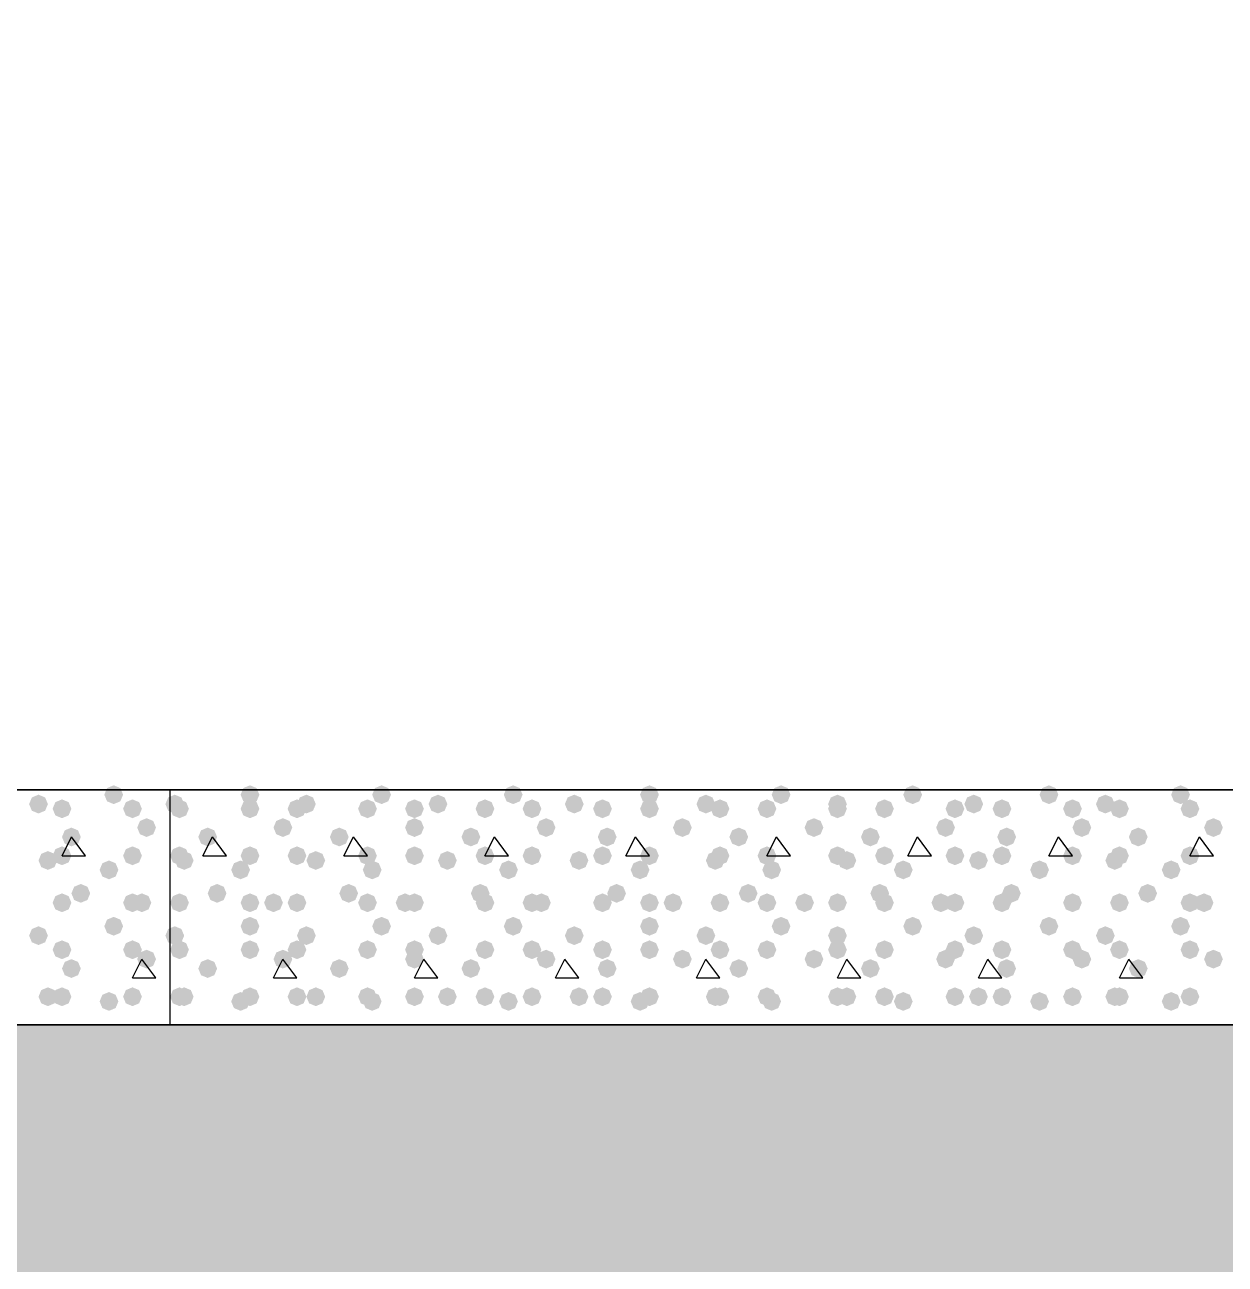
# Model space of a CAD drawing. Header units: millimetres. Extents: x 0 to 420, y 0 to 297.
# Drawn here: x 216.79 to 227.61, y 160.11 to 171.27 of the extents above; entities that cross this region are included whole.
import ezdxf

# ---------------------------------------------------------------- set-up
doc = ezdxf.new("R2010")
doc.units = ezdxf.units.MM
doc.layers.get('0').update_dxf_attribs({"linetype": 'CONTINUOUS'})

msp = doc.modelspace()

# ---------------------------------------------------------------- hatches: boundary and pattern name
at = {"true_color": 0x000007}
for points in [[(217.678, 164.338), (217.653129, 164.278204), (217.593333, 164.253333), (217.533537, 164.278204), (217.508667, 164.338), (217.533537, 164.397796), (217.593333, 164.422667), (217.653129, 164.397796)], [(217.000667, 164.253333), (216.975796, 164.193537), (216.916, 164.168667), (216.856204, 164.193537), (216.831333, 164.253333), (216.856204, 164.313129), (216.916, 164.338), (216.975796, 164.313129)], [(217.212333, 164.211), (217.187462, 164.151204), (217.127667, 164.126333), (217.067871, 164.151204), (217.043, 164.211), (217.067871, 164.270796), (217.127667, 164.295667), (217.187462, 164.270796)], [(217.847333, 164.211), (217.822462, 164.151204), (217.762667, 164.126333), (217.702871, 164.151204), (217.678, 164.211), (217.702871, 164.270796), (217.762667, 164.295667), (217.822462, 164.270796)], [(217.974333, 164.041667), (217.949462, 163.981871), (217.889667, 163.957), (217.829871, 163.981871), (217.805, 164.041667), (217.829871, 164.101462), (217.889667, 164.126333), (217.949462, 164.101463)], [(217.297, 163.957), (217.272129, 163.897204), (217.212333, 163.872333), (217.152537, 163.897204), (217.127667, 163.957), (217.152537, 164.016796), (217.212333, 164.041667), (217.272129, 164.016796)], [(217.085333, 163.745333), (217.060462, 163.685537), (217.000667, 163.660667), (216.940871, 163.685537), (216.916, 163.745333), (216.940871, 163.805129), (217.000667, 163.83), (217.060462, 163.805129)], [(217.212333, 163.787667), (217.187462, 163.727871), (217.127667, 163.703), (217.067871, 163.727871), (217.043, 163.787667), (217.067871, 163.847462), (217.127667, 163.872333), (217.187462, 163.847463)], [(217.847333, 163.787667), (217.822462, 163.727871), (217.762667, 163.703), (217.702871, 163.727871), (217.678, 163.787667), (217.702871, 163.847462), (217.762667, 163.872333), (217.822462, 163.847463)], [(217.635667, 163.660667), (217.610796, 163.600871), (217.551, 163.576), (217.491204, 163.600871), (217.466333, 163.660667), (217.491204, 163.720462), (217.551, 163.745333), (217.610796, 163.720463)], [(217.381667, 163.449), (217.356796, 163.389204), (217.297, 163.364333), (217.237204, 163.389204), (217.212333, 163.449), (217.237204, 163.508796), (217.297, 163.533667), (217.356796, 163.508796)], [(217.212333, 163.364333), (217.187462, 163.304537), (217.127667, 163.279667), (217.067871, 163.304537), (217.043, 163.364333), (217.067871, 163.424129), (217.127667, 163.449), (217.187462, 163.424129)], [(217.847333, 163.364333), (217.822462, 163.304537), (217.762667, 163.279667), (217.702871, 163.304537), (217.678, 163.364333), (217.702871, 163.424129), (217.762667, 163.449), (217.822462, 163.424129)], [(217.932, 163.364333), (217.907129, 163.304537), (217.847333, 163.279667), (217.787537, 163.304537), (217.762667, 163.364333), (217.787537, 163.424129), (217.847333, 163.449), (217.907129, 163.424129)], [(217.000667, 163.068), (216.975796, 163.008204), (216.916, 162.983333), (216.856204, 163.008204), (216.831333, 163.068), (216.856204, 163.127796), (216.916, 163.152667), (216.975796, 163.127796)], [(217.678, 163.152667), (217.653129, 163.092871), (217.593333, 163.068), (217.533537, 163.092871), (217.508667, 163.152667), (217.533537, 163.212462), (217.593333, 163.237333), (217.653129, 163.212463)], [(217.212333, 162.941), (217.187462, 162.881204), (217.127667, 162.856333), (217.067871, 162.881204), (217.043, 162.941), (217.067871, 163.000796), (217.127667, 163.025667), (217.187462, 163.000796)], [(217.847333, 162.941), (217.822462, 162.881204), (217.762667, 162.856333), (217.702871, 162.881204), (217.678, 162.941), (217.702871, 163.000796), (217.762667, 163.025667), (217.822462, 163.000796)], [(217.974333, 162.856333), (217.949462, 162.796537), (217.889667, 162.771667), (217.829871, 162.796537), (217.805, 162.856333), (217.829871, 162.916129), (217.889667, 162.941), (217.949462, 162.916129)], [(217.297, 162.771667), (217.272129, 162.711871), (217.212333, 162.687), (217.152537, 162.711871), (217.127667, 162.771667), (217.152537, 162.831462), (217.212333, 162.856333), (217.272129, 162.831463)], [(217.085333, 162.517667), (217.060462, 162.457871), (217.000667, 162.433), (216.940871, 162.457871), (216.916, 162.517667), (216.940871, 162.577462), (217.000667, 162.602333), (217.060462, 162.577463)], [(217.212333, 162.517667), (217.187462, 162.457871), (217.127667, 162.433), (217.067871, 162.457871), (217.043, 162.517667), (217.067871, 162.577462), (217.127667, 162.602333), (217.187462, 162.577463)], [(217.847333, 162.517667), (217.822462, 162.457871), (217.762667, 162.433), (217.702871, 162.457871), (217.678, 162.517667), (217.702871, 162.577462), (217.762667, 162.602333), (217.822462, 162.577463)], [(217.635667, 162.475333), (217.610796, 162.415537), (217.551, 162.390667), (217.491204, 162.415537), (217.466333, 162.475333), (217.491204, 162.535129), (217.551, 162.56), (217.610796, 162.535129)]]:
    msp.add_hatch(color=0, dxfattribs=at).paths.add_polyline_path(points, flags=0)
at = {"true_color": 0x000008}
for points in [[(218.905667, 164.338), (218.880796, 164.278204), (218.821, 164.253333), (218.761204, 164.278204), (218.736333, 164.338), (218.761204, 164.397796), (218.821, 164.422667), (218.880796, 164.397796)], [(220.091, 164.338), (220.066129, 164.278204), (220.006333, 164.253333), (219.946538, 164.278204), (219.921667, 164.338), (219.946537, 164.397796), (220.006333, 164.422667), (220.066129, 164.397796)], [(221.276333, 164.338), (221.251462, 164.278204), (221.191667, 164.253333), (221.131871, 164.278204), (221.107, 164.338), (221.131871, 164.397796), (221.191667, 164.422667), (221.251462, 164.397796)], [(222.504, 164.338), (222.479129, 164.278204), (222.419333, 164.253333), (222.359537, 164.278204), (222.334667, 164.338), (222.359537, 164.397796), (222.419333, 164.422667), (222.479129, 164.397796)], [(223.689333, 164.338), (223.664463, 164.278204), (223.604667, 164.253333), (223.544871, 164.278204), (223.52, 164.338), (223.544871, 164.397796), (223.604667, 164.422667), (223.664462, 164.397796)], [(224.874667, 164.338), (224.849796, 164.278204), (224.79, 164.253333), (224.730204, 164.278204), (224.705333, 164.338), (224.730204, 164.397796), (224.79, 164.422667), (224.849796, 164.397796)], [(226.102333, 164.338), (226.077462, 164.278204), (226.017667, 164.253333), (225.957871, 164.278204), (225.933, 164.338), (225.957871, 164.397796), (226.017667, 164.422667), (226.077462, 164.397796)], [(227.287667, 164.338), (227.262796, 164.278204), (227.203, 164.253333), (227.143204, 164.278204), (227.118333, 164.338), (227.143204, 164.397796), (227.203, 164.422667), (227.262796, 164.397796)], [(218.228333, 164.253333), (218.203463, 164.193537), (218.143667, 164.168667), (218.083871, 164.193537), (218.059, 164.253333), (218.083871, 164.313129), (218.143667, 164.338), (218.203462, 164.313129)], [(218.270667, 164.211), (218.245796, 164.151204), (218.186, 164.126333), (218.126204, 164.151204), (218.101333, 164.211), (218.126204, 164.270796), (218.186, 164.295667), (218.245796, 164.270796)], [(218.905667, 164.211), (218.880796, 164.151204), (218.821, 164.126333), (218.761204, 164.151204), (218.736333, 164.211), (218.761204, 164.270796), (218.821, 164.295667), (218.880796, 164.270796)], [(219.329, 164.211), (219.304129, 164.151204), (219.244333, 164.126333), (219.184538, 164.151204), (219.159667, 164.211), (219.184537, 164.270796), (219.244333, 164.295667), (219.304129, 164.270796)], [(219.413667, 164.253333), (219.388796, 164.193537), (219.329, 164.168667), (219.269204, 164.193537), (219.244333, 164.253333), (219.269204, 164.313129), (219.329, 164.338), (219.388796, 164.313129)], [(219.964, 164.211), (219.939129, 164.151204), (219.879333, 164.126333), (219.819538, 164.151204), (219.794667, 164.211), (219.819537, 164.270796), (219.879333, 164.295667), (219.939129, 164.270796)], [(220.387333, 164.211), (220.362462, 164.151204), (220.302667, 164.126333), (220.242871, 164.151204), (220.218, 164.211), (220.242871, 164.270796), (220.302667, 164.295667), (220.362462, 164.270796)], [(220.599, 164.253333), (220.574129, 164.193537), (220.514333, 164.168667), (220.454538, 164.193537), (220.429667, 164.253333), (220.454537, 164.313129), (220.514333, 164.338), (220.574129, 164.313129)], [(221.022333, 164.211), (220.997462, 164.151204), (220.937667, 164.126333), (220.877871, 164.151204), (220.853, 164.211), (220.877871, 164.270796), (220.937667, 164.295667), (220.997462, 164.270796)], [(221.445667, 164.211), (221.420796, 164.151204), (221.361, 164.126333), (221.301204, 164.151204), (221.276333, 164.211), (221.301204, 164.270796), (221.361, 164.295667), (221.420796, 164.270796)], [(221.826667, 164.253333), (221.801796, 164.193537), (221.742, 164.168667), (221.682204, 164.193537), (221.657333, 164.253333), (221.682204, 164.313129), (221.742, 164.338), (221.801796, 164.313129)], [(222.080667, 164.211), (222.055796, 164.151204), (221.996, 164.126333), (221.936204, 164.151204), (221.911333, 164.211), (221.936204, 164.270796), (221.996, 164.295667), (222.055796, 164.270796)], [(222.504, 164.211), (222.479129, 164.151204), (222.419333, 164.126333), (222.359537, 164.151204), (222.334667, 164.211), (222.359537, 164.270796), (222.419333, 164.295667), (222.479129, 164.270796)], [(223.012, 164.253333), (222.987129, 164.193537), (222.927333, 164.168667), (222.867538, 164.193537), (222.842667, 164.253333), (222.867537, 164.313129), (222.927333, 164.338), (222.987129, 164.313129)], [(223.139, 164.211), (223.114129, 164.151204), (223.054333, 164.126333), (222.994538, 164.151204), (222.969667, 164.211), (222.994537, 164.270796), (223.054333, 164.295667), (223.114129, 164.270796)], [(223.562333, 164.211), (223.537463, 164.151204), (223.477667, 164.126333), (223.417871, 164.151204), (223.393, 164.211), (223.417871, 164.270796), (223.477667, 164.295667), (223.537462, 164.270796)], [(224.197333, 164.253333), (224.172462, 164.193537), (224.112667, 164.168667), (224.052871, 164.193537), (224.028, 164.253333), (224.052871, 164.313129), (224.112667, 164.338), (224.172462, 164.313129)], [(224.197333, 164.211), (224.172462, 164.151204), (224.112667, 164.126333), (224.052871, 164.151204), (224.028, 164.211), (224.052871, 164.270796), (224.112667, 164.295667), (224.172462, 164.270796)], [(224.620667, 164.211), (224.595796, 164.151204), (224.536, 164.126333), (224.476204, 164.151204), (224.451333, 164.211), (224.476204, 164.270796), (224.536, 164.295667), (224.595796, 164.270796)], [(225.255667, 164.211), (225.230796, 164.151204), (225.171, 164.126333), (225.111204, 164.151204), (225.086333, 164.211), (225.111204, 164.270796), (225.171, 164.295667), (225.230796, 164.270796)], [(225.425, 164.253333), (225.400129, 164.193537), (225.340333, 164.168667), (225.280538, 164.193537), (225.255667, 164.253333), (225.280537, 164.313129), (225.340333, 164.338), (225.400129, 164.313129)], [(225.679, 164.211), (225.654129, 164.151204), (225.594333, 164.126333), (225.534538, 164.151204), (225.509667, 164.211), (225.534537, 164.270796), (225.594333, 164.295667), (225.654129, 164.270796)], [(226.314, 164.211), (226.289129, 164.151204), (226.229333, 164.126333), (226.169537, 164.151204), (226.144667, 164.211), (226.169537, 164.270796), (226.229333, 164.295667), (226.289129, 164.270796)], [(226.610333, 164.253333), (226.585462, 164.193537), (226.525667, 164.168667), (226.465871, 164.193537), (226.441, 164.253333), (226.465871, 164.313129), (226.525667, 164.338), (226.585462, 164.313129)], [(226.737333, 164.211), (226.712462, 164.151204), (226.652667, 164.126333), (226.592871, 164.151204), (226.568, 164.211), (226.592871, 164.270796), (226.652667, 164.295667), (226.712462, 164.270796)], [(227.372333, 164.211), (227.347462, 164.151204), (227.287667, 164.126333), (227.227871, 164.151204), (227.203, 164.211), (227.227871, 164.270796), (227.287667, 164.295667), (227.347462, 164.270796)], [(219.202, 164.041667), (219.177129, 163.981871), (219.117333, 163.957), (219.057538, 163.981871), (219.032667, 164.041667), (219.057537, 164.101462), (219.117333, 164.126333), (219.177129, 164.101463)], [(220.387333, 164.041667), (220.362462, 163.981871), (220.302667, 163.957), (220.242871, 163.981871), (220.218, 164.041667), (220.242871, 164.101462), (220.302667, 164.126333), (220.362462, 164.101463)], [(221.572667, 164.041667), (221.547796, 163.981871), (221.488, 163.957), (221.428204, 163.981871), (221.403333, 164.041667), (221.428204, 164.101462), (221.488, 164.126333), (221.547796, 164.101463)], [(222.800333, 164.041667), (222.775462, 163.981871), (222.715667, 163.957), (222.655871, 163.981871), (222.631, 164.041667), (222.655871, 164.101462), (222.715667, 164.126333), (222.775462, 164.101463)], [(223.985667, 164.041667), (223.960796, 163.981871), (223.901, 163.957), (223.841204, 163.981871), (223.816333, 164.041667), (223.841204, 164.101462), (223.901, 164.126333), (223.960796, 164.101463)], [(225.171, 164.041667), (225.146129, 163.981871), (225.086333, 163.957), (225.026538, 163.981871), (225.001667, 164.041667), (225.026537, 164.101462), (225.086333, 164.126333), (225.146129, 164.101463)], [(226.398667, 164.041667), (226.373796, 163.981871), (226.314, 163.957), (226.254204, 163.981871), (226.229333, 164.041667), (226.254204, 164.101462), (226.314, 164.126333), (226.373796, 164.101463)], [(227.584, 164.041667), (227.559129, 163.981871), (227.499333, 163.957), (227.439538, 163.981871), (227.414667, 164.041667), (227.439537, 164.101462), (227.499333, 164.126333), (227.559129, 164.101463)], [(218.524667, 163.957), (218.499796, 163.897204), (218.44, 163.872333), (218.380204, 163.897204), (218.355333, 163.957), (218.380204, 164.016796), (218.44, 164.041667), (218.499796, 164.016796)], [(219.71, 163.957), (219.685129, 163.897204), (219.625333, 163.872333), (219.565538, 163.897204), (219.540667, 163.957), (219.565537, 164.016796), (219.625333, 164.041667), (219.685129, 164.016796)], [(220.895333, 163.957), (220.870462, 163.897204), (220.810667, 163.872333), (220.750871, 163.897204), (220.726, 163.957), (220.750871, 164.016796), (220.810667, 164.041667), (220.870462, 164.016796)], [(222.123, 163.957), (222.098129, 163.897204), (222.038333, 163.872333), (221.978538, 163.897204), (221.953667, 163.957), (221.978537, 164.016796), (222.038333, 164.041667), (222.098129, 164.016796)], [(223.308333, 163.957), (223.283462, 163.897204), (223.223667, 163.872333), (223.163871, 163.897204), (223.139, 163.957), (223.163871, 164.016796), (223.223667, 164.041667), (223.283462, 164.016796)], [(224.493667, 163.957), (224.468796, 163.897204), (224.409, 163.872333), (224.349204, 163.897204), (224.324333, 163.957), (224.349204, 164.016796), (224.409, 164.041667), (224.468796, 164.016796)], [(225.721333, 163.957), (225.696463, 163.897204), (225.636667, 163.872333), (225.576871, 163.897204), (225.552, 163.957), (225.576871, 164.016796), (225.636667, 164.041667), (225.696462, 164.016796)], [(226.906667, 163.957), (226.881796, 163.897204), (226.822, 163.872333), (226.762204, 163.897204), (226.737333, 163.957), (226.762204, 164.016796), (226.822, 164.041667), (226.881796, 164.016796)], [(218.270667, 163.787667), (218.245796, 163.727871), (218.186, 163.703), (218.126204, 163.727871), (218.101333, 163.787667), (218.126204, 163.847462), (218.186, 163.872333), (218.245796, 163.847463)], [(218.313, 163.745333), (218.288129, 163.685537), (218.228333, 163.660667), (218.168538, 163.685537), (218.143667, 163.745333), (218.168537, 163.805129), (218.228333, 163.83), (218.288129, 163.805129)], [(218.905667, 163.787667), (218.880796, 163.727871), (218.821, 163.703), (218.761204, 163.727871), (218.736333, 163.787667), (218.761204, 163.847462), (218.821, 163.872333), (218.880796, 163.847463)], [(219.329, 163.787667), (219.304129, 163.727871), (219.244333, 163.703), (219.184538, 163.727871), (219.159667, 163.787667), (219.184537, 163.847462), (219.244333, 163.872333), (219.304129, 163.847463)], [(219.498333, 163.745333), (219.473462, 163.685537), (219.413667, 163.660667), (219.353871, 163.685537), (219.329, 163.745333), (219.353871, 163.805129), (219.413667, 163.83), (219.473462, 163.805129)], [(219.964, 163.787667), (219.939129, 163.727871), (219.879333, 163.703), (219.819538, 163.727871), (219.794667, 163.787667), (219.819537, 163.847462), (219.879333, 163.872333), (219.939129, 163.847463)], [(220.387333, 163.787667), (220.362462, 163.727871), (220.302667, 163.703), (220.242871, 163.727871), (220.218, 163.787667), (220.242871, 163.847462), (220.302667, 163.872333), (220.362462, 163.847463)], [(220.683667, 163.745333), (220.658796, 163.685537), (220.599, 163.660667), (220.539204, 163.685537), (220.514333, 163.745333), (220.539204, 163.805129), (220.599, 163.83), (220.658796, 163.805129)], [(221.022333, 163.787667), (220.997462, 163.727871), (220.937667, 163.703), (220.877871, 163.727871), (220.853, 163.787667), (220.877871, 163.847462), (220.937667, 163.872333), (220.997462, 163.847463)], [(221.445667, 163.787667), (221.420796, 163.727871), (221.361, 163.703), (221.301204, 163.727871), (221.276333, 163.787667), (221.301204, 163.847462), (221.361, 163.872333), (221.420796, 163.847463)], [(221.869, 163.745333), (221.844129, 163.685537), (221.784333, 163.660667), (221.724538, 163.685537), (221.699667, 163.745333), (221.724537, 163.805129), (221.784333, 163.83), (221.844129, 163.805129)], [(222.080667, 163.787667), (222.055796, 163.727871), (221.996, 163.703), (221.936204, 163.727871), (221.911333, 163.787667), (221.936204, 163.847462), (221.996, 163.872333), (222.055796, 163.847463)], [(222.504, 163.787667), (222.479129, 163.727871), (222.419333, 163.703), (222.359537, 163.727871), (222.334667, 163.787667), (222.359537, 163.847462), (222.419333, 163.872333), (222.479129, 163.847463)], [(223.096667, 163.745333), (223.071796, 163.685537), (223.012, 163.660667), (222.952204, 163.685537), (222.927333, 163.745333), (222.952204, 163.805129), (223.012, 163.83), (223.071796, 163.805129)], [(223.139, 163.787667), (223.114129, 163.727871), (223.054333, 163.703), (222.994538, 163.727871), (222.969667, 163.787667), (222.994537, 163.847462), (223.054333, 163.872333), (223.114129, 163.847463)], [(223.562333, 163.787667), (223.537463, 163.727871), (223.477667, 163.703), (223.417871, 163.727871), (223.393, 163.787667), (223.417871, 163.847462), (223.477667, 163.872333), (223.537462, 163.847463)], [(224.197333, 163.787667), (224.172462, 163.727871), (224.112667, 163.703), (224.052871, 163.727871), (224.028, 163.787667), (224.052871, 163.847462), (224.112667, 163.872333), (224.172462, 163.847463)], [(224.282, 163.745333), (224.257129, 163.685537), (224.197333, 163.660667), (224.137538, 163.685537), (224.112667, 163.745333), (224.137537, 163.805129), (224.197333, 163.83), (224.257129, 163.805129)], [(224.620667, 163.787667), (224.595796, 163.727871), (224.536, 163.703), (224.476204, 163.727871), (224.451333, 163.787667), (224.476204, 163.847462), (224.536, 163.872333), (224.595796, 163.847463)], [(225.255667, 163.787667), (225.230796, 163.727871), (225.171, 163.703), (225.111204, 163.727871), (225.086333, 163.787667), (225.111204, 163.847462), (225.171, 163.872333), (225.230796, 163.847463)], [(225.467333, 163.745333), (225.442462, 163.685537), (225.382667, 163.660667), (225.322871, 163.685537), (225.298, 163.745333), (225.322871, 163.805129), (225.382667, 163.83), (225.442462, 163.805129)], [(225.679, 163.787667), (225.654129, 163.727871), (225.594333, 163.703), (225.534538, 163.727871), (225.509667, 163.787667), (225.534537, 163.847462), (225.594333, 163.872333), (225.654129, 163.847463)], [(226.314, 163.787667), (226.289129, 163.727871), (226.229333, 163.703), (226.169537, 163.727871), (226.144667, 163.787667), (226.169537, 163.847462), (226.229333, 163.872333), (226.289129, 163.847463)], [(226.695, 163.745333), (226.670129, 163.685537), (226.610333, 163.660667), (226.550538, 163.685537), (226.525667, 163.745333), (226.550537, 163.805129), (226.610333, 163.83), (226.670129, 163.805129)], [(226.737333, 163.787667), (226.712462, 163.727871), (226.652667, 163.703), (226.592871, 163.727871), (226.568, 163.787667), (226.592871, 163.847462), (226.652667, 163.872333), (226.712462, 163.847463)], [(227.372333, 163.787667), (227.347462, 163.727871), (227.287667, 163.703), (227.227871, 163.727871), (227.203, 163.787667), (227.227871, 163.847462), (227.287667, 163.872333), (227.347462, 163.847463)], [(218.821, 163.660667), (218.796129, 163.600871), (218.736333, 163.576), (218.676538, 163.600871), (218.651667, 163.660667), (218.676537, 163.720462), (218.736333, 163.745333), (218.796129, 163.720463)], [(220.006333, 163.660667), (219.981462, 163.600871), (219.921667, 163.576), (219.861871, 163.600871), (219.837, 163.660667), (219.861871, 163.720462), (219.921667, 163.745333), (219.981462, 163.720463)], [(221.234, 163.660667), (221.209129, 163.600871), (221.149333, 163.576), (221.089538, 163.600871), (221.064667, 163.660667), (221.089537, 163.720462), (221.149333, 163.745333), (221.209129, 163.720463)], [(222.419333, 163.660667), (222.394463, 163.600871), (222.334667, 163.576), (222.274871, 163.600871), (222.25, 163.660667), (222.274871, 163.720462), (222.334667, 163.745333), (222.394462, 163.720463)], [(223.604667, 163.660667), (223.579796, 163.600871), (223.52, 163.576), (223.460204, 163.600871), (223.435333, 163.660667), (223.460204, 163.720462), (223.52, 163.745333), (223.579796, 163.720463)], [(224.79, 163.660667), (224.765129, 163.600871), (224.705333, 163.576), (224.645538, 163.600871), (224.620667, 163.660667), (224.645537, 163.720462), (224.705333, 163.745333), (224.765129, 163.720463)], [(226.017667, 163.660667), (225.992796, 163.600871), (225.933, 163.576), (225.873204, 163.600871), (225.848333, 163.660667), (225.873204, 163.720462), (225.933, 163.745333), (225.992796, 163.720463)], [(227.203, 163.660667), (227.178129, 163.600871), (227.118333, 163.576), (227.058538, 163.600871), (227.033667, 163.660667), (227.058537, 163.720462), (227.118333, 163.745333), (227.178129, 163.720463)], [(218.609333, 163.449), (218.584463, 163.389204), (218.524667, 163.364333), (218.464871, 163.389204), (218.44, 163.449), (218.464871, 163.508796), (218.524667, 163.533667), (218.584462, 163.508796)], [(219.794667, 163.449), (219.769796, 163.389204), (219.71, 163.364333), (219.650204, 163.389204), (219.625333, 163.449), (219.650204, 163.508796), (219.71, 163.533667), (219.769796, 163.508796)], [(220.98, 163.449), (220.955129, 163.389204), (220.895333, 163.364333), (220.835538, 163.389204), (220.810667, 163.449), (220.835537, 163.508796), (220.895333, 163.533667), (220.955129, 163.508796)], [(222.207667, 163.449), (222.182796, 163.389204), (222.123, 163.364333), (222.063204, 163.389204), (222.038333, 163.449), (222.063204, 163.508796), (222.123, 163.533667), (222.182796, 163.508796)], [(223.393, 163.449), (223.368129, 163.389204), (223.308333, 163.364333), (223.248538, 163.389204), (223.223667, 163.449), (223.248537, 163.508796), (223.308333, 163.533667), (223.368129, 163.508796)], [(224.578333, 163.449), (224.553462, 163.389204), (224.493667, 163.364333), (224.433871, 163.389204), (224.409, 163.449), (224.433871, 163.508796), (224.493667, 163.533667), (224.553462, 163.508796)], [(225.763667, 163.449), (225.738796, 163.389204), (225.679, 163.364333), (225.619204, 163.389204), (225.594333, 163.449), (225.619204, 163.508796), (225.679, 163.533667), (225.738796, 163.508796)], [(226.991333, 163.449), (226.966462, 163.389204), (226.906667, 163.364333), (226.846871, 163.389204), (226.822, 163.449), (226.846871, 163.508796), (226.906667, 163.533667), (226.966462, 163.508796)], [(218.270667, 163.364333), (218.245796, 163.304537), (218.186, 163.279667), (218.126204, 163.304537), (218.101333, 163.364333), (218.126204, 163.424129), (218.186, 163.449), (218.245796, 163.424129)], [(218.905667, 163.364333), (218.880796, 163.304537), (218.821, 163.279667), (218.761204, 163.304537), (218.736333, 163.364333), (218.761204, 163.424129), (218.821, 163.449), (218.880796, 163.424129)], [(219.117333, 163.364333), (219.092462, 163.304537), (219.032667, 163.279667), (218.972871, 163.304537), (218.948, 163.364333), (218.972871, 163.424129), (219.032667, 163.449), (219.092462, 163.424129)], [(219.329, 163.364333), (219.304129, 163.304537), (219.244333, 163.279667), (219.184538, 163.304537), (219.159667, 163.364333), (219.184537, 163.424129), (219.244333, 163.449), (219.304129, 163.424129)], [(219.964, 163.364333), (219.939129, 163.304537), (219.879333, 163.279667), (219.819538, 163.304537), (219.794667, 163.364333), (219.819537, 163.424129), (219.879333, 163.449), (219.939129, 163.424129)], [(220.302667, 163.364333), (220.277796, 163.304537), (220.218, 163.279667), (220.158204, 163.304537), (220.133333, 163.364333), (220.158204, 163.424129), (220.218, 163.449), (220.277796, 163.424129)], [(220.387333, 163.364333), (220.362462, 163.304537), (220.302667, 163.279667), (220.242871, 163.304537), (220.218, 163.364333), (220.242871, 163.424129), (220.302667, 163.449), (220.362462, 163.424129)], [(221.022333, 163.364333), (220.997462, 163.304537), (220.937667, 163.279667), (220.877871, 163.304537), (220.853, 163.364333), (220.877871, 163.424129), (220.937667, 163.449), (220.997462, 163.424129)], [(221.445667, 163.364333), (221.420796, 163.304537), (221.361, 163.279667), (221.301204, 163.304537), (221.276333, 163.364333), (221.301204, 163.424129), (221.361, 163.449), (221.420796, 163.424129)], [(221.530333, 163.364333), (221.505462, 163.304537), (221.445667, 163.279667), (221.385871, 163.304537), (221.361, 163.364333), (221.385871, 163.424129), (221.445667, 163.449), (221.505462, 163.424129)], [(222.080667, 163.364333), (222.055796, 163.304537), (221.996, 163.279667), (221.936204, 163.304537), (221.911333, 163.364333), (221.936204, 163.424129), (221.996, 163.449), (222.055796, 163.424129)], [(222.504, 163.364333), (222.479129, 163.304537), (222.419333, 163.279667), (222.359537, 163.304537), (222.334667, 163.364333), (222.359537, 163.424129), (222.419333, 163.449), (222.479129, 163.424129)], [(222.715667, 163.364333), (222.690796, 163.304537), (222.631, 163.279667), (222.571204, 163.304537), (222.546333, 163.364333), (222.571204, 163.424129), (222.631, 163.449), (222.690796, 163.424129)], [(223.139, 163.364333), (223.114129, 163.304537), (223.054333, 163.279667), (222.994538, 163.304537), (222.969667, 163.364333), (222.994537, 163.424129), (223.054333, 163.449), (223.114129, 163.424129)], [(223.562333, 163.364333), (223.537463, 163.304537), (223.477667, 163.279667), (223.417871, 163.304537), (223.393, 163.364333), (223.417871, 163.424129), (223.477667, 163.449), (223.537462, 163.424129)], [(223.901, 163.364333), (223.876129, 163.304537), (223.816333, 163.279667), (223.756538, 163.304537), (223.731667, 163.364333), (223.756537, 163.424129), (223.816333, 163.449), (223.876129, 163.424129)], [(224.197333, 163.364333), (224.172462, 163.304537), (224.112667, 163.279667), (224.052871, 163.304537), (224.028, 163.364333), (224.052871, 163.424129), (224.112667, 163.449), (224.172462, 163.424129)], [(224.620667, 163.364333), (224.595796, 163.304537), (224.536, 163.279667), (224.476204, 163.304537), (224.451333, 163.364333), (224.476204, 163.424129), (224.536, 163.449), (224.595796, 163.424129)], [(225.128667, 163.364333), (225.103796, 163.304537), (225.044, 163.279667), (224.984204, 163.304537), (224.959333, 163.364333), (224.984204, 163.424129), (225.044, 163.449), (225.103796, 163.424129)], [(225.255667, 163.364333), (225.230796, 163.304537), (225.171, 163.279667), (225.111204, 163.304537), (225.086333, 163.364333), (225.111204, 163.424129), (225.171, 163.449), (225.230796, 163.424129)], [(225.679, 163.364333), (225.654129, 163.304537), (225.594333, 163.279667), (225.534538, 163.304537), (225.509667, 163.364333), (225.534537, 163.424129), (225.594333, 163.449), (225.654129, 163.424129)], [(226.314, 163.364333), (226.289129, 163.304537), (226.229333, 163.279667), (226.169537, 163.304537), (226.144667, 163.364333), (226.169537, 163.424129), (226.229333, 163.449), (226.289129, 163.424129)], [(226.314, 163.364333), (226.289129, 163.304537), (226.229333, 163.279667), (226.169537, 163.304537), (226.144667, 163.364333), (226.169537, 163.424129), (226.229333, 163.449), (226.289129, 163.424129)], [(226.737333, 163.364333), (226.712462, 163.304537), (226.652667, 163.279667), (226.592871, 163.304537), (226.568, 163.364333), (226.592871, 163.424129), (226.652667, 163.449), (226.712462, 163.424129)], [(227.372333, 163.364333), (227.347462, 163.304537), (227.287667, 163.279667), (227.227871, 163.304537), (227.203, 163.364333), (227.227871, 163.424129), (227.287667, 163.449), (227.347462, 163.424129)], [(227.499333, 163.364333), (227.474463, 163.304537), (227.414667, 163.279667), (227.354871, 163.304537), (227.33, 163.364333), (227.354871, 163.424129), (227.414667, 163.449), (227.474462, 163.424129)], [(218.228333, 163.068), (218.203463, 163.008204), (218.143667, 162.983333), (218.083871, 163.008204), (218.059, 163.068), (218.083871, 163.127796), (218.143667, 163.152667), (218.203462, 163.127796)], [(218.905667, 163.152667), (218.880796, 163.092871), (218.821, 163.068), (218.761204, 163.092871), (218.736333, 163.152667), (218.761204, 163.212462), (218.821, 163.237333), (218.880796, 163.212463)], [(219.413667, 163.068), (219.388796, 163.008204), (219.329, 162.983333), (219.269204, 163.008204), (219.244333, 163.068), (219.269204, 163.127796), (219.329, 163.152667), (219.388796, 163.127796)], [(220.091, 163.152667), (220.066129, 163.092871), (220.006333, 163.068), (219.946538, 163.092871), (219.921667, 163.152667), (219.946537, 163.212462), (220.006333, 163.237333), (220.066129, 163.212463)], [(220.599, 163.068), (220.574129, 163.008204), (220.514333, 162.983333), (220.454538, 163.008204), (220.429667, 163.068), (220.454537, 163.127796), (220.514333, 163.152667), (220.574129, 163.127796)], [(221.276333, 163.152667), (221.251462, 163.092871), (221.191667, 163.068), (221.131871, 163.092871), (221.107, 163.152667), (221.131871, 163.212462), (221.191667, 163.237333), (221.251462, 163.212463)], [(221.826667, 163.068), (221.801796, 163.008204), (221.742, 162.983333), (221.682204, 163.008204), (221.657333, 163.068), (221.682204, 163.127796), (221.742, 163.152667), (221.801796, 163.127796)], [(222.504, 163.152667), (222.479129, 163.092871), (222.419333, 163.068), (222.359537, 163.092871), (222.334667, 163.152667), (222.359537, 163.212462), (222.419333, 163.237333), (222.479129, 163.212463)], [(223.012, 163.068), (222.987129, 163.008204), (222.927333, 162.983333), (222.867538, 163.008204), (222.842667, 163.068), (222.867537, 163.127796), (222.927333, 163.152667), (222.987129, 163.127796)], [(223.689333, 163.152667), (223.664463, 163.092871), (223.604667, 163.068), (223.544871, 163.092871), (223.52, 163.152667), (223.544871, 163.212462), (223.604667, 163.237333), (223.664462, 163.212463)], [(224.197333, 163.068), (224.172462, 163.008204), (224.112667, 162.983333), (224.052871, 163.008204), (224.028, 163.068), (224.052871, 163.127796), (224.112667, 163.152667), (224.172462, 163.127796)], [(224.874667, 163.152667), (224.849796, 163.092871), (224.79, 163.068), (224.730204, 163.092871), (224.705333, 163.152667), (224.730204, 163.212462), (224.79, 163.237333), (224.849796, 163.212463)], [(225.425, 163.068), (225.400129, 163.008204), (225.340333, 162.983333), (225.280538, 163.008204), (225.255667, 163.068), (225.280537, 163.127796), (225.340333, 163.152667), (225.400129, 163.127796)], [(226.102333, 163.152667), (226.077462, 163.092871), (226.017667, 163.068), (225.957871, 163.092871), (225.933, 163.152667), (225.957871, 163.212462), (226.017667, 163.237333), (226.077462, 163.212463)], [(226.610333, 163.068), (226.585462, 163.008204), (226.525667, 162.983333), (226.465871, 163.008204), (226.441, 163.068), (226.465871, 163.127796), (226.525667, 163.152667), (226.585462, 163.127796)], [(227.287667, 163.152667), (227.262796, 163.092871), (227.203, 163.068), (227.143204, 163.092871), (227.118333, 163.152667), (227.143204, 163.212462), (227.203, 163.237333), (227.262796, 163.212463)], [(218.270667, 162.941), (218.245796, 162.881204), (218.186, 162.856333), (218.126204, 162.881204), (218.101333, 162.941), (218.126204, 163.000796), (218.186, 163.025667), (218.245796, 163.000796)], [(218.905667, 162.941), (218.880796, 162.881204), (218.821, 162.856333), (218.761204, 162.881204), (218.736333, 162.941), (218.761204, 163.000796), (218.821, 163.025667), (218.880796, 163.000796)], [(219.202, 162.856333), (219.177129, 162.796537), (219.117333, 162.771667), (219.057538, 162.796537), (219.032667, 162.856333), (219.057537, 162.916129), (219.117333, 162.941), (219.177129, 162.916129)], [(219.329, 162.941), (219.304129, 162.881204), (219.244333, 162.856333), (219.184538, 162.881204), (219.159667, 162.941), (219.184537, 163.000796), (219.244333, 163.025667), (219.304129, 163.000796)], [(219.964, 162.941), (219.939129, 162.881204), (219.879333, 162.856333), (219.819538, 162.881204), (219.794667, 162.941), (219.819537, 163.000796), (219.879333, 163.025667), (219.939129, 163.000796)], [(220.387333, 162.941), (220.362462, 162.881204), (220.302667, 162.856333), (220.242871, 162.881204), (220.218, 162.941), (220.242871, 163.000796), (220.302667, 163.025667), (220.362462, 163.000796)], [(220.387333, 162.856333), (220.362462, 162.796537), (220.302667, 162.771667), (220.242871, 162.796537), (220.218, 162.856333), (220.242871, 162.916129), (220.302667, 162.941), (220.362462, 162.916129)], [(221.022333, 162.941), (220.997462, 162.881204), (220.937667, 162.856333), (220.877871, 162.881204), (220.853, 162.941), (220.877871, 163.000796), (220.937667, 163.025667), (220.997462, 163.000796)], [(221.445667, 162.941), (221.420796, 162.881204), (221.361, 162.856333), (221.301204, 162.881204), (221.276333, 162.941), (221.301204, 163.000796), (221.361, 163.025667), (221.420796, 163.000796)], [(221.572667, 162.856333), (221.547796, 162.796537), (221.488, 162.771667), (221.428204, 162.796537), (221.403333, 162.856333), (221.428204, 162.916129), (221.488, 162.941), (221.547796, 162.916129)], [(222.080667, 162.941), (222.055796, 162.881204), (221.996, 162.856333), (221.936204, 162.881204), (221.911333, 162.941), (221.936204, 163.000796), (221.996, 163.025667), (222.055796, 163.000796)], [(222.504, 162.941), (222.479129, 162.881204), (222.419333, 162.856333), (222.359537, 162.881204), (222.334667, 162.941), (222.359537, 163.000796), (222.419333, 163.025667), (222.479129, 163.000796)], [(222.800333, 162.856333), (222.775462, 162.796537), (222.715667, 162.771667), (222.655871, 162.796537), (222.631, 162.856333), (222.655871, 162.916129), (222.715667, 162.941), (222.775462, 162.916129)], [(223.139, 162.941), (223.114129, 162.881204), (223.054333, 162.856333), (222.994538, 162.881204), (222.969667, 162.941), (222.994537, 163.000796), (223.054333, 163.025667), (223.114129, 163.000796)], [(223.562333, 162.941), (223.537463, 162.881204), (223.477667, 162.856333), (223.417871, 162.881204), (223.393, 162.941), (223.417871, 163.000796), (223.477667, 163.025667), (223.537462, 163.000796)], [(223.985667, 162.856333), (223.960796, 162.796537), (223.901, 162.771667), (223.841204, 162.796537), (223.816333, 162.856333), (223.841204, 162.916129), (223.901, 162.941), (223.960796, 162.916129)], [(224.197333, 162.941), (224.172462, 162.881204), (224.112667, 162.856333), (224.052871, 162.881204), (224.028, 162.941), (224.052871, 163.000796), (224.112667, 163.025667), (224.172462, 163.000796)], [(224.620667, 162.941), (224.595796, 162.881204), (224.536, 162.856333), (224.476204, 162.881204), (224.451333, 162.941), (224.476204, 163.000796), (224.536, 163.025667), (224.595796, 163.000796)], [(225.171, 162.856333), (225.146129, 162.796537), (225.086333, 162.771667), (225.026538, 162.796537), (225.001667, 162.856333), (225.026537, 162.916129), (225.086333, 162.941), (225.146129, 162.916129)], [(225.255667, 162.941), (225.230796, 162.881204), (225.171, 162.856333), (225.111204, 162.881204), (225.086333, 162.941), (225.111204, 163.000796), (225.171, 163.025667), (225.230796, 163.000796)], [(225.679, 162.941), (225.654129, 162.881204), (225.594333, 162.856333), (225.534538, 162.881204), (225.509667, 162.941), (225.534537, 163.000796), (225.594333, 163.025667), (225.654129, 163.000796)], [(226.314, 162.941), (226.289129, 162.881204), (226.229333, 162.856333), (226.169537, 162.881204), (226.144667, 162.941), (226.169537, 163.000796), (226.229333, 163.025667), (226.289129, 163.000796)], [(226.398667, 162.856333), (226.373796, 162.796537), (226.314, 162.771667), (226.254204, 162.796537), (226.229333, 162.856333), (226.254204, 162.916129), (226.314, 162.941), (226.373796, 162.916129)], [(226.737333, 162.941), (226.712462, 162.881204), (226.652667, 162.856333), (226.592871, 162.881204), (226.568, 162.941), (226.592871, 163.000796), (226.652667, 163.025667), (226.712462, 163.000796)], [(227.372333, 162.941), (227.347462, 162.881204), (227.287667, 162.856333), (227.227871, 162.881204), (227.203, 162.941), (227.227871, 163.000796), (227.287667, 163.025667), (227.347462, 163.000796)], [(227.584, 162.856333), (227.559129, 162.796537), (227.499333, 162.771667), (227.439538, 162.796537), (227.414667, 162.856333), (227.439537, 162.916129), (227.499333, 162.941), (227.559129, 162.916129)], [(218.524667, 162.771667), (218.499796, 162.711871), (218.44, 162.687), (218.380204, 162.711871), (218.355333, 162.771667), (218.380204, 162.831462), (218.44, 162.856333), (218.499796, 162.831463)], [(219.71, 162.771667), (219.685129, 162.711871), (219.625333, 162.687), (219.565538, 162.711871), (219.540667, 162.771667), (219.565537, 162.831462), (219.625333, 162.856333), (219.685129, 162.831463)], [(220.895333, 162.771667), (220.870462, 162.711871), (220.810667, 162.687), (220.750871, 162.711871), (220.726, 162.771667), (220.750871, 162.831462), (220.810667, 162.856333), (220.870462, 162.831463)], [(222.123, 162.771667), (222.098129, 162.711871), (222.038333, 162.687), (221.978538, 162.711871), (221.953667, 162.771667), (221.978537, 162.831462), (222.038333, 162.856333), (222.098129, 162.831463)], [(223.308333, 162.771667), (223.283462, 162.711871), (223.223667, 162.687), (223.163871, 162.711871), (223.139, 162.771667), (223.163871, 162.831462), (223.223667, 162.856333), (223.283462, 162.831463)], [(224.493667, 162.771667), (224.468796, 162.711871), (224.409, 162.687), (224.349204, 162.711871), (224.324333, 162.771667), (224.349204, 162.831462), (224.409, 162.856333), (224.468796, 162.831463)], [(225.721333, 162.771667), (225.696463, 162.711871), (225.636667, 162.687), (225.576871, 162.711871), (225.552, 162.771667), (225.576871, 162.831462), (225.636667, 162.856333), (225.696462, 162.831463)], [(226.906667, 162.771667), (226.881796, 162.711871), (226.822, 162.687), (226.762204, 162.711871), (226.737333, 162.771667), (226.762204, 162.831462), (226.822, 162.856333), (226.881796, 162.831463)], [(218.270667, 162.517667), (218.245796, 162.457871), (218.186, 162.433), (218.126204, 162.457871), (218.101333, 162.517667), (218.126204, 162.577462), (218.186, 162.602333), (218.245796, 162.577463)], [(218.313, 162.517667), (218.288129, 162.457871), (218.228333, 162.433), (218.168538, 162.457871), (218.143667, 162.517667), (218.168537, 162.577462), (218.228333, 162.602333), (218.288129, 162.577463)], [(218.905667, 162.517667), (218.880796, 162.457871), (218.821, 162.433), (218.761204, 162.457871), (218.736333, 162.517667), (218.761204, 162.577462), (218.821, 162.602333), (218.880796, 162.577463)], [(219.329, 162.517667), (219.304129, 162.457871), (219.244333, 162.433), (219.184538, 162.457871), (219.159667, 162.517667), (219.184537, 162.577462), (219.244333, 162.602333), (219.304129, 162.577463)], [(219.498333, 162.517667), (219.473462, 162.457871), (219.413667, 162.433), (219.353871, 162.457871), (219.329, 162.517667), (219.353871, 162.577462), (219.413667, 162.602333), (219.473462, 162.577463)], [(219.964, 162.517667), (219.939129, 162.457871), (219.879333, 162.433), (219.819538, 162.457871), (219.794667, 162.517667), (219.819537, 162.577462), (219.879333, 162.602333), (219.939129, 162.577463)], [(220.387333, 162.517667), (220.362462, 162.457871), (220.302667, 162.433), (220.242871, 162.457871), (220.218, 162.517667), (220.242871, 162.577462), (220.302667, 162.602333), (220.362462, 162.577463)], [(220.683667, 162.517667), (220.658796, 162.457871), (220.599, 162.433), (220.539204, 162.457871), (220.514333, 162.517667), (220.539204, 162.577462), (220.599, 162.602333), (220.658796, 162.577463)], [(221.022333, 162.517667), (220.997462, 162.457871), (220.937667, 162.433), (220.877871, 162.457871), (220.853, 162.517667), (220.877871, 162.577462), (220.937667, 162.602333), (220.997462, 162.577463)], [(221.445667, 162.517667), (221.420796, 162.457871), (221.361, 162.433), (221.301204, 162.457871), (221.276333, 162.517667), (221.301204, 162.577462), (221.361, 162.602333), (221.420796, 162.577463)], [(221.869, 162.517667), (221.844129, 162.457871), (221.784333, 162.433), (221.724538, 162.457871), (221.699667, 162.517667), (221.724537, 162.577462), (221.784333, 162.602333), (221.844129, 162.577463)], [(222.080667, 162.517667), (222.055796, 162.457871), (221.996, 162.433), (221.936204, 162.457871), (221.911333, 162.517667), (221.936204, 162.577462), (221.996, 162.602333), (222.055796, 162.577463)], [(222.504, 162.517667), (222.479129, 162.457871), (222.419333, 162.433), (222.359537, 162.457871), (222.334667, 162.517667), (222.359537, 162.577462), (222.419333, 162.602333), (222.479129, 162.577463)], [(223.096667, 162.517667), (223.071796, 162.457871), (223.012, 162.433), (222.952204, 162.457871), (222.927333, 162.517667), (222.952204, 162.577462), (223.012, 162.602333), (223.071796, 162.577463)], [(223.139, 162.517667), (223.114129, 162.457871), (223.054333, 162.433), (222.994538, 162.457871), (222.969667, 162.517667), (222.994537, 162.577462), (223.054333, 162.602333), (223.114129, 162.577463)], [(223.562333, 162.517667), (223.537463, 162.457871), (223.477667, 162.433), (223.417871, 162.457871), (223.393, 162.517667), (223.417871, 162.577462), (223.477667, 162.602333), (223.537462, 162.577463)], [(224.197333, 162.517667), (224.172462, 162.457871), (224.112667, 162.433), (224.052871, 162.457871), (224.028, 162.517667), (224.052871, 162.577462), (224.112667, 162.602333), (224.172462, 162.577463)], [(224.282, 162.517667), (224.257129, 162.457871), (224.197333, 162.433), (224.137538, 162.457871), (224.112667, 162.517667), (224.137537, 162.577462), (224.197333, 162.602333), (224.257129, 162.577463)], [(224.620667, 162.517667), (224.595796, 162.457871), (224.536, 162.433), (224.476204, 162.457871), (224.451333, 162.517667), (224.476204, 162.577462), (224.536, 162.602333), (224.595796, 162.577463)], [(225.255667, 162.517667), (225.230796, 162.457871), (225.171, 162.433), (225.111204, 162.457871), (225.086333, 162.517667), (225.111204, 162.577462), (225.171, 162.602333), (225.230796, 162.577463)], [(225.467333, 162.517667), (225.442462, 162.457871), (225.382667, 162.433), (225.322871, 162.457871), (225.298, 162.517667), (225.322871, 162.577462), (225.382667, 162.602333), (225.442462, 162.577463)], [(225.679, 162.517667), (225.654129, 162.457871), (225.594333, 162.433), (225.534538, 162.457871), (225.509667, 162.517667), (225.534537, 162.577462), (225.594333, 162.602333), (225.654129, 162.577463)], [(226.314, 162.517667), (226.289129, 162.457871), (226.229333, 162.433), (226.169537, 162.457871), (226.144667, 162.517667), (226.169537, 162.577462), (226.229333, 162.602333), (226.289129, 162.577463)], [(226.695, 162.517667), (226.670129, 162.457871), (226.610333, 162.433), (226.550538, 162.457871), (226.525667, 162.517667), (226.550537, 162.577462), (226.610333, 162.602333), (226.670129, 162.577463)], [(226.737333, 162.517667), (226.712462, 162.457871), (226.652667, 162.433), (226.592871, 162.457871), (226.568, 162.517667), (226.592871, 162.577462), (226.652667, 162.602333), (226.712462, 162.577463)], [(227.372333, 162.517667), (227.347462, 162.457871), (227.287667, 162.433), (227.227871, 162.457871), (227.203, 162.517667), (227.227871, 162.577462), (227.287667, 162.602333), (227.347462, 162.577463)], [(218.821, 162.475333), (218.796129, 162.415537), (218.736333, 162.390667), (218.676538, 162.415537), (218.651667, 162.475333), (218.676537, 162.535129), (218.736333, 162.56), (218.796129, 162.535129)], [(220.006333, 162.475333), (219.981462, 162.415537), (219.921667, 162.390667), (219.861871, 162.415537), (219.837, 162.475333), (219.861871, 162.535129), (219.921667, 162.56), (219.981462, 162.535129)], [(221.234, 162.475333), (221.209129, 162.415537), (221.149333, 162.390667), (221.089538, 162.415537), (221.064667, 162.475333), (221.089537, 162.535129), (221.149333, 162.56), (221.209129, 162.535129)], [(222.419333, 162.475333), (222.394463, 162.415537), (222.334667, 162.390667), (222.274871, 162.415537), (222.25, 162.475333), (222.274871, 162.535129), (222.334667, 162.56), (222.394462, 162.535129)], [(223.604667, 162.475333), (223.579796, 162.415537), (223.52, 162.390667), (223.460204, 162.415537), (223.435333, 162.475333), (223.460204, 162.535129), (223.52, 162.56), (223.579796, 162.535129)], [(224.79, 162.475333), (224.765129, 162.415537), (224.705333, 162.390667), (224.645538, 162.415537), (224.620667, 162.475333), (224.645537, 162.535129), (224.705333, 162.56), (224.765129, 162.535129)], [(226.017667, 162.475333), (225.992796, 162.415537), (225.933, 162.390667), (225.873204, 162.415537), (225.848333, 162.475333), (225.873204, 162.535129), (225.933, 162.56), (225.992796, 162.535129)], [(227.203, 162.475333), (227.178129, 162.415537), (227.118333, 162.390667), (227.058538, 162.415537), (227.033667, 162.475333), (227.058537, 162.535129), (227.118333, 162.56), (227.178129, 162.535129)]]:
    msp.add_hatch(color=0, dxfattribs=at).paths.add_polyline_path(points, flags=0)
h = msp.add_hatch(color=0, dxfattribs=at)
h.paths.add_polyline_path([(379.518333, 162.263667), (33.401, 162.263667), (379.518333, 150.241)], flags=0)
h.paths.add_polyline_path([(33.401, 162.263667), (379.518333, 150.241), (33.401, 150.241)], flags=0)

# ---------------------------------------------------------------- linework, layer by layer
at = {"color": 0, "true_color": 0x000007}
for points in [[(32.342667, 185.547), (32.342667, 162.263667), (380.576667, 162.263667), (380.576667, 185.547), (218.101333, 185.547), (218.101333, 206.756), (194.775667, 206.756), (194.775667, 185.547)], [(32.342667, 185.547), (32.342667, 162.263667), (380.576667, 162.263667), (380.576667, 185.547), (218.101333, 185.547), (218.101333, 206.756), (194.775667, 206.756), (194.775667, 185.547)], [(215.984667, 164.380333), (215.984667, 162.263667), (218.101333, 162.263667), (218.101333, 164.380333)]]:
    msp.add_lwpolyline(points, close=True, dxfattribs=at)
at = {"color": 0, "true_color": 0x0000fd}
msp.add_lwpolyline([(34.459333, 164.380333), (378.46, 164.380333), (378.46, 183.430333), (215.984667, 183.430333), (215.984667, 204.639333), (196.934667, 204.639333), (196.934667, 183.430333), (34.459333, 183.430333)], close=True, dxfattribs=at)
at = {"color": 0, "true_color": 0x000007}
for points in [[(237.193667, 164.380333), (218.101333, 164.380333)], [(217.127667, 163.787667), (217.212333, 163.957)], [(217.339333, 163.787667), (217.212333, 163.957)], [(217.127667, 163.787667), (217.339333, 163.787667)], [(217.762667, 162.687), (217.847333, 162.856333)], [(217.974333, 162.687), (217.847333, 162.856333)], [(217.762667, 162.687), (217.974333, 162.687)], [(218.101333, 162.263667), (237.193667, 162.263667)]]:
    msp.add_lwpolyline(points, dxfattribs=at)
at = {"color": 0, "true_color": 0x000008}
for points in [[(218.397667, 163.787667), (218.482333, 163.957)], [(218.609333, 163.787667), (218.482333, 163.957)], [(219.667667, 163.787667), (219.752333, 163.957)], [(219.879333, 163.787667), (219.752333, 163.957)], [(220.937667, 163.787667), (221.022333, 163.957)], [(221.149333, 163.787667), (221.022333, 163.957)], [(222.207667, 163.787667), (222.292333, 163.957)], [(222.419333, 163.787667), (222.292333, 163.957)], [(223.477667, 163.787667), (223.562333, 163.957)], [(223.689333, 163.787667), (223.562333, 163.957)], [(224.747667, 163.787667), (224.832333, 163.957)], [(224.959333, 163.787667), (224.832333, 163.957)], [(226.017667, 163.787667), (226.102333, 163.957)], [(226.229333, 163.787667), (226.102333, 163.957)], [(227.287667, 163.787667), (227.372333, 163.957)], [(227.499333, 163.787667), (227.372333, 163.957)], [(218.397667, 163.787667), (218.609333, 163.787667)], [(219.667667, 163.787667), (219.879333, 163.787667)], [(220.937667, 163.787667), (221.149333, 163.787667)], [(222.207667, 163.787667), (222.419333, 163.787667)], [(223.477667, 163.787667), (223.689333, 163.787667)], [(224.747667, 163.787667), (224.959333, 163.787667)], [(226.017667, 163.787667), (226.229333, 163.787667)], [(227.287667, 163.787667), (227.499333, 163.787667)], [(219.032667, 162.687), (219.117333, 162.856333)], [(219.244333, 162.687), (219.117333, 162.856333)], [(220.302667, 162.687), (220.387333, 162.856333)], [(220.514333, 162.687), (220.387333, 162.856333)], [(221.572667, 162.687), (221.657333, 162.856333)], [(221.784333, 162.687), (221.657333, 162.856333)], [(222.842667, 162.687), (222.927333, 162.856333)], [(223.054333, 162.687), (222.927333, 162.856333)], [(224.112667, 162.687), (224.197333, 162.856333)], [(224.324333, 162.687), (224.197333, 162.856333)], [(225.382667, 162.687), (225.467333, 162.856333)], [(225.594333, 162.687), (225.467333, 162.856333)], [(226.652667, 162.687), (226.737333, 162.856333)], [(226.864333, 162.687), (226.737333, 162.856333)], [(219.032667, 162.687), (219.244333, 162.687)], [(220.302667, 162.687), (220.514333, 162.687)], [(221.572667, 162.687), (221.784333, 162.687)], [(222.842667, 162.687), (223.054333, 162.687)], [(224.112667, 162.687), (224.324333, 162.687)], [(225.382667, 162.687), (225.594333, 162.687)], [(226.652667, 162.687), (226.864333, 162.687)]]:
    msp.add_lwpolyline(points, dxfattribs=at)
msp.add_lwpolyline([(379.518333, 162.263667), (33.401, 162.263667), (379.518333, 150.241)], close=True, dxfattribs=at)

doc.saveas('drawing.dxf')
